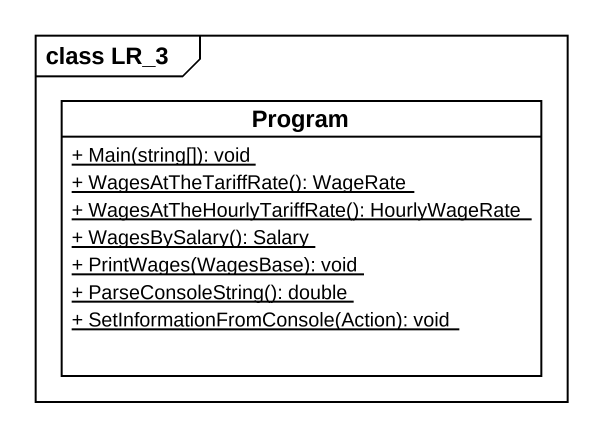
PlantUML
@startuml
mainframe class LR_3
hide circle
hide empty members
skinparam classAttributeIconSize 0
class Program {
  {static} + Main(string[]): void
  {static} + WagesAtTheTariffRate(): WageRate
  {static} + WagesAtTheHourlyTariffRate(): HourlyWageRate
  {static} + WagesBySalary(): Salary
  {static} + PrintWages(WagesBase): void
  {static} + ParseConsoleString(): double
  {static} + SetInformationFromConsole(Action): void
}
@enduml
